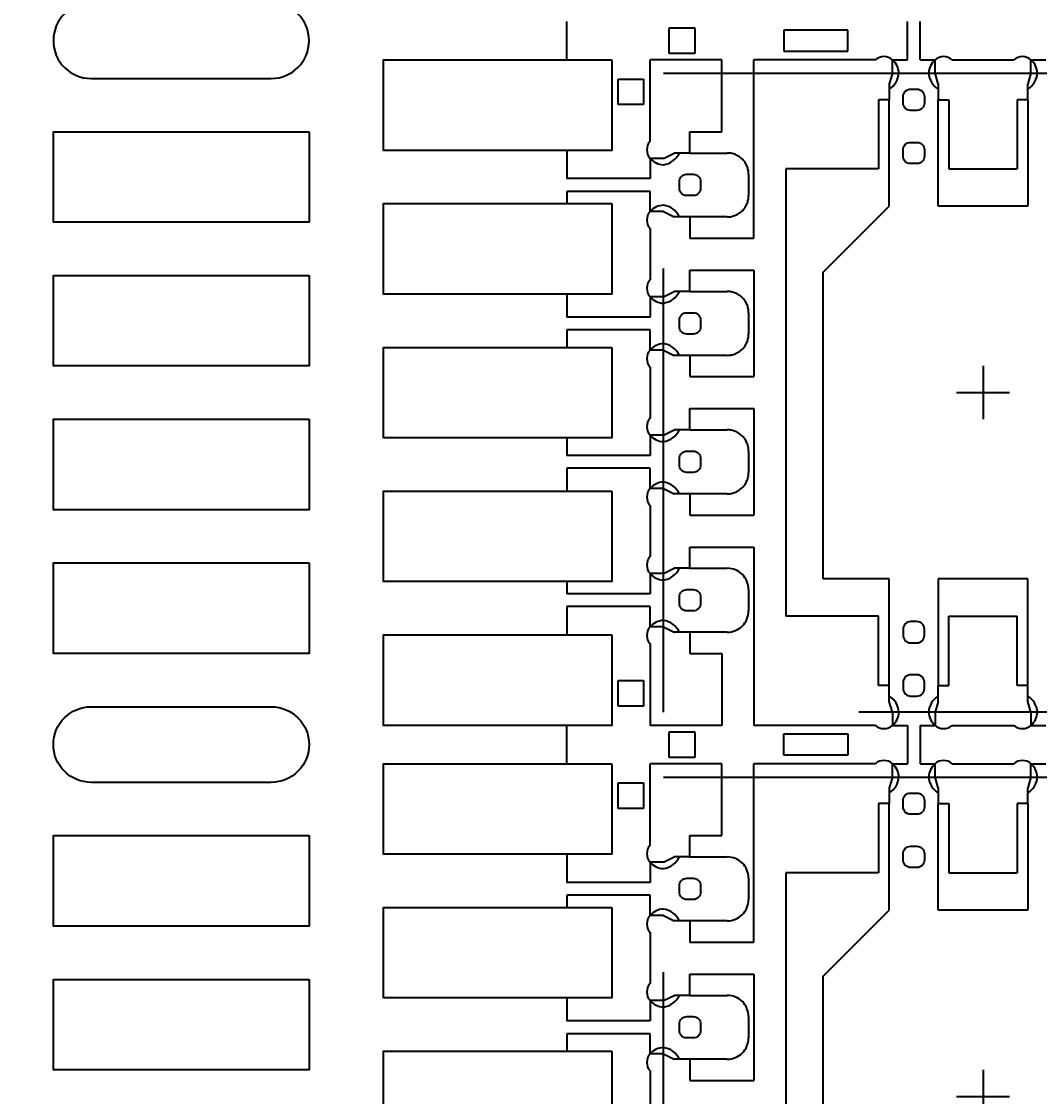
# Model space of a CAD drawing. Header units: millimetres. Extents: x 403.41 to 412.09, y 87.14 to 92.98.
# Drawn here: x 404.9624 to 405.249, y 88.562 to 88.8648 of the extents above; entities that cross this region are included whole.
import ezdxf

# ---------------------------------------------------------------- set-up
doc = ezdxf.new("R2010")
doc.units = ezdxf.units.MM
doc.header["$LTSCALE"] = 0.5
doc.header["$PDMODE"] = 98
for name, pattern in [('CENTER', [50.800000000000004, 31.75, -6.35, 6.35, -6.35]), ('HIDDEN', [0.375, 0.25, -0.125]), ('PHANTOM', [2.5, 1.25, -0.25, 0.25, -0.25, 0.25, -0.25])]:
    doc.linetypes.add(name, pattern=pattern)
for name, color, linetype in [('BTM', 7, 'HIDDEN'), ('CEN', 2, 'CENTER'), ('DIM', 3, 'Continuous'), ('PKG', 1, 'PHANTOM')]:
    doc.layers.add(name, color=color, linetype=linetype)
doc.styles.add('SIMPLEX', font='simplex.shx', dxfattribs={"bigfont": 'AllInOneBig.shx'})
doc.dimstyles.new('Standard2', dxfattribs={"dimtxt": 0.07, "dimasz": 0.08, "dimexe": 0.01, "dimexo": 0.01, "dimgap": 0.015, "dimtad": 1, "dimdec": 3, "dimlfac": 16.66666666666667, "dimrnd": 0.0001, "dimzin": 1, "dimtxsty": 'SIMPLEX', "dimcen": 0.01, "dimclrd": 256, "dimclre": 256, "dimclrt": 256, "dimazin": 3, "dimtp": 0.03, "dimtm": 0.05, "dimtfac": 0.8, "dimtdec": 3, "dimtmove": 0, "dimatfit": 3, "dimfxl": 0.05, "dimtzin": 4, "dimlwd": -1, "dimlwe": -1})

# ---------------------------------------------------------------- blocks, each defined once
blk = doc.blocks.new('*D50')
at = {"layer": 'Defpoints', "color": 0, "ltscale": 0.1, "transparency": 16777216}
for p in [(406.720383455647, 90.14836682802749), (404.2940620605244, 88.63916201470462), (404.8033834556431, 88.57937964176355)]:
    blk.add_point(p, dxfattribs=at)
at = {"layer": 'DIM', "ltscale": 0.1, "transparency": 16777216}
for p, q in [((404.4540620895718, 88.63916188216338), (404.2940620895718, 88.6391618822158)), ((404.6140620895522, 88.57937950916987), (404.4540620895718, 88.63916188216338)), ((404.793383484671, 88.5793795091111), (404.6140620895522, 88.57937950916987))]:
    blk.add_line(p, q, dxfattribs=at)
at = {"layer": 'DIM', "ltscale": 0.1, "transparency": 16777216, "insert": (404.1123954229051, 88.63916188227535), "char_height": 0.07, "attachment_point": 5, "rotation": 359.99999998122394, "style": 'SIMPLEX'}
blk.add_mtext('\\A1;26.150', dxfattribs=at)
blk = doc.blocks.new('*D51')
at = {"layer": 'Defpoints', "color": 0, "ltscale": 0.1, "transparency": 16777216}
for p in [(406.720383455647, 90.14836682802749), (404.2940620604551, 88.55359173899265), (405.0643824633195, 88.46823026924369)]:
    blk.add_point(p, dxfattribs=at)
at = {"layer": 'DIM', "ltscale": 0.1, "transparency": 16777216}
for p, q in [((404.4540620894745, 88.5535916064514), (404.2940620894744, 88.55359160650383)), ((404.6140620894465, 88.46823013665), (404.4540620894745, 88.5535916064514)), ((405.0543824923109, 88.46823013650571), (404.6140620894465, 88.46823013665))]:
    blk.add_line(p, q, dxfattribs=at)
at = {"layer": 'DIM', "ltscale": 0.1, "transparency": 16777216, "insert": (404.1057287561411, 88.55359160656555), "char_height": 0.07, "attachment_point": 5, "rotation": 359.99999998122394, "style": 'SIMPLEX'}
blk.add_mtext('\\A1;28.002', dxfattribs=at)
blk = doc.blocks.new('*D9')
at = {"layer": 'Defpoints', "color": 0, "ltscale": 0.1, "transparency": 16777216}
for p in [(406.720383455647, 90.14836682802749), (405.1648824633196, 88.44483026924375), (404.294062060356, 88.32015606440703)]:
    blk.add_point(p, dxfattribs=at)
at = {"layer": 'DIM', "ltscale": 0.1, "transparency": 16777216}
for p, q in [((404.6140620893397, 88.44483013665007), (404.4540620892989, 88.32015593186578)), ((405.1548824923033, 88.44483013647285), (404.6140620893397, 88.44483013665007)), ((404.4540620892989, 88.32015593186578), (404.2940620892988, 88.32015593191821))]:
    blk.add_line(p, q, dxfattribs=at)
at = {"layer": 'DIM', "ltscale": 0.1, "transparency": 16777216, "insert": (404.1057287559655, 88.32015593197993), "char_height": 0.07, "attachment_point": 5, "rotation": 359.99999998122394, "style": 'SIMPLEX'}
blk.add_mtext('\\A1;28.392', dxfattribs=at)
blk = doc.blocks.new('*D10')
at = {"layer": 'Defpoints', "color": 0, "ltscale": 0.1, "transparency": 16777216}
for p in [(406.720383455647, 90.14836682802749), (404.2940620604177, 88.47026518488397), (405.0643824633195, 88.45743026924357)]:
    blk.add_point(p, dxfattribs=at)
at = {"layer": 'DIM', "ltscale": 0.1, "transparency": 16777216}
for p, q in [((404.4540620894098, 88.47026505234273), (404.2940620894097, 88.47026505239515)), ((404.6140620894055, 88.45743013664989), (404.4540620894098, 88.47026505234273)), ((405.0543824923074, 88.4574301365056), (404.6140620894055, 88.45743013664989))]:
    blk.add_line(p, q, dxfattribs=at)
at = {"layer": 'DIM', "ltscale": 0.1, "transparency": 16777216, "insert": (404.1123954227431, 88.47026505245469), "char_height": 0.07, "attachment_point": 5, "rotation": 359.99999998122394, "style": 'SIMPLEX'}
blk.add_mtext('\\A1;28.182', dxfattribs=at)
blk = doc.blocks.new('*D11')
at = {"layer": 'Defpoints', "color": 0, "ltscale": 0.1, "transparency": 16777216}
for p in [(406.720383455647, 90.14836682802749), (404.9713824633195, 88.43718026924358), (404.2940620603229, 88.2464577796629)]:
    blk.add_point(p, dxfattribs=at)
at = {"layer": 'DIM', "ltscale": 0.1, "transparency": 16777216}
for p, q in [((404.6140620893041, 88.4371801366499), (404.4540620892416, 88.24645764712166)), ((404.9613824923007, 88.43718013653609), (404.6140620893041, 88.4371801366499)), ((404.4540620892416, 88.24645764712166), (404.2940620892416, 88.24645764717408))]:
    blk.add_line(p, q, dxfattribs=at)
at = {"layer": 'DIM', "ltscale": 0.1, "transparency": 16777216, "insert": (404.1057287559083, 88.2464576472358), "char_height": 0.07, "attachment_point": 5, "rotation": 359.99999998122394, "style": 'SIMPLEX'}
blk.add_mtext('\\A1;28.520', dxfattribs=at)
blk = doc.blocks.new('*D12')
at = {"layer": 'Defpoints', "color": 0, "ltscale": 0.1, "transparency": 16777216}
for p in [(406.720383455647, 90.14836682802749), (404.9713824633197, 88.39038026924356), (404.294062060291, 88.0932678838786)]:
    blk.add_point(p, dxfattribs=at)
at = {"layer": 'DIM', "ltscale": 0.1, "transparency": 16777216}
for p, q in [((404.6140620892569, 88.39038013664988), (404.4540620891595, 88.09326775133735)), ((404.9613824922856, 88.39038013653607), (404.6140620892569, 88.39038013664988)), ((404.4540620891595, 88.09326775133735), (404.2940620891595, 88.09326775138977))]:
    blk.add_line(p, q, dxfattribs=at)
at = {"layer": 'DIM', "ltscale": 0.1, "transparency": 16777216, "insert": (404.1057287558262, 88.09326775145149), "char_height": 0.07, "attachment_point": 5, "rotation": 359.99999998122394, "style": 'SIMPLEX'}
blk.add_mtext('\\A1;29.300', dxfattribs=at)
blk = doc.blocks.new('*D13')
at = {"layer": 'Defpoints', "color": 0, "ltscale": 0.1, "transparency": 16777216}
for p in [(406.720383455647, 90.14836682802749), (405.0433824633196, 88.33638026924369), (404.2940620602612, 88.00259312297635)]:
    blk.add_point(p, dxfattribs=at)
at = {"layer": 'DIM', "ltscale": 0.1, "transparency": 16777216}
for p, q in [((404.6140620892094, 88.33638013665), (404.4540620891001, 88.0025929904351)), ((405.0333824922678, 88.3363801365126), (404.6140620892094, 88.33638013665)), ((404.4540620891001, 88.0025929904351), (404.2940620891001, 88.00259299048753))]:
    blk.add_line(p, q, dxfattribs=at)
at = {"layer": 'DIM', "ltscale": 0.1, "transparency": 16777216, "insert": (404.1057287557667, 88.00259299054925), "char_height": 0.07, "attachment_point": 5, "rotation": 359.99999998122394, "style": 'SIMPLEX'}
blk.add_mtext('\\A1;30.200', dxfattribs=at)
blk = doc.blocks.new('*D5')
at = {"layer": 'Defpoints', "color": 0, "ltscale": 0.1, "transparency": 16777216}
for p in [(406.720383455647, 90.14836682802749), (404.9820324633195, 88.45218026924384), (404.2940620603845, 88.3967390835522)]:
    blk.add_point(p, dxfattribs=at)
at = {"layer": 'DIM', "ltscale": 0.1, "transparency": 16777216}
for p, q in [((404.6140620893706, 88.45218013665016), (404.4540620893525, 88.39673895101096)), ((404.9720324923057, 88.45218013653285), (404.6140620893706, 88.45218013665016)), ((404.4540620893525, 88.39673895101096), (404.2940620893525, 88.39673895106338))]:
    blk.add_line(p, q, dxfattribs=at)
at = {"layer": 'DIM', "ltscale": 0.1, "transparency": 16777216, "insert": (404.1057287560191, 88.3967389511251), "char_height": 0.07, "attachment_point": 5, "rotation": 359.99999998122394, "style": 'SIMPLEX'}
blk.add_mtext('\\A1;28.270', dxfattribs=at)
blk = doc.blocks.new('*D16')
at = {"layer": 'Defpoints', "color": 0, "ltscale": 0.1, "transparency": 16777216}
for p in [(406.720383455647, 90.14836682802749), (405.6344223717923, 88.16236682802041), (404.2940620919121, 87.80296997668879)]:
    blk.add_point(p, dxfattribs=at)
at = {"layer": 'DIM', "ltscale": 0.1, "transparency": 16777216}
for p, q in [((404.6140621208032, 88.16236669542673), (404.4540621206855, 87.80296984414754)), ((405.6244224006834, 88.16236669509563), (404.6140621208032, 88.16236669542673)), ((404.4540621206855, 87.80296984414754), (404.2940621206855, 87.80296984419996))]:
    blk.add_line(p, q, dxfattribs=at)
at = {"layer": 'DIM', "ltscale": 0.1, "transparency": 16777216, "insert": (404.1123954540188, 87.80296984425951), "char_height": 0.07, "attachment_point": 5, "rotation": 359.99999998122394, "style": 'SIMPLEX'}
blk.add_mtext('\\A1;33.100', dxfattribs=at)
blk = doc.blocks.new('*D79')
at = {"layer": 'Defpoints', "color": 0, "ltscale": 0.05, "transparency": 16777216}
for p in [(406.720383455647, 90.14836682802749), (404.9713824633197, 88.39038026924356), (404.7207606432453, 87.5117228674856)]:
    blk.add_point(p, dxfattribs=at)
at = {"layer": 'DIM', "ltscale": 0.05, "transparency": 16777216}
for p, q in [((404.9713824632869, 88.38038026939326), (404.9713824632871, 87.83172286763529)), ((404.9713824632871, 87.83172286763529), (404.7207606432128, 87.67172286763521)), ((404.7207606432128, 87.67172286763521), (404.7207606432129, 87.51172286763521))]:
    blk.add_line(p, q, dxfattribs=at)
at = {"layer": 'DIM', "ltscale": 0.05, "transparency": 16777216, "insert": (404.7207606432131, 87.33005620096863), "char_height": 0.07, "attachment_point": 5, "rotation": 90.00000000002119, "style": 'SIMPLEX'}
blk.add_mtext('\\A1;29.150', dxfattribs=at)
blk = doc.blocks.new('*D80')
at = {"layer": 'Defpoints', "color": 0, "ltscale": 0.05, "transparency": 16777216}
for p in [(406.720383455647, 90.14836682802749), (405.0643824633196, 88.41138026924358), (404.8800521132447, 87.51172286748563)]:
    blk.add_point(p, dxfattribs=at)
at = {"layer": 'DIM', "ltscale": 0.05, "transparency": 16777216}
for p, q in [((405.0643824632868, 88.40138026939331), (405.064382463287, 87.83172286763536)), ((405.064382463287, 87.83172286763536), (404.8800521132122, 87.6717228676353)), ((404.8800521132122, 87.6717228676353), (404.8800521132122, 87.5117228676353))]:
    blk.add_line(p, q, dxfattribs=at)
at = {"layer": 'DIM', "ltscale": 0.05, "transparency": 16777216, "insert": (404.8800521132124, 87.32338953430205), "char_height": 0.07, "attachment_point": 5, "rotation": 90.00000000002119, "style": 'SIMPLEX'}
blk.add_mtext('\\A1;27.600', dxfattribs=at)
blk = doc.blocks.new('*D81')
at = {"layer": 'Defpoints', "color": 0, "ltscale": 0.05, "transparency": 16777216}
for p in [(406.720383455647, 90.14836682802749), (405.0433824633196, 88.33638026924369), (404.8016705550287, 87.51172286748562)]:
    blk.add_point(p, dxfattribs=at)
at = {"layer": 'DIM', "ltscale": 0.05, "transparency": 16777216}
for p, q in [((405.0433824632868, 88.32638026939341), (405.043382463287, 87.83172286763534)), ((405.043382463287, 87.83172286763534), (404.8016705549962, 87.67172286763525)), ((404.8016705549962, 87.67172286763525), (404.8016705549963, 87.51172286763526))]:
    blk.add_line(p, q, dxfattribs=at)
at = {"layer": 'DIM', "ltscale": 0.05, "transparency": 16777216, "insert": (404.8016705549965, 87.32338953430201), "char_height": 0.07, "attachment_point": 5, "rotation": 90.00000000002119, "style": 'SIMPLEX'}
blk.add_mtext('\\A1;27.950', dxfattribs=at)
blk = doc.blocks.new('*D82')
at = {"layer": 'Defpoints', "color": 0, "ltscale": 0.05, "transparency": 16777216}
for p in [(406.720383455647, 90.14836682802749), (405.1083324633198, 88.33638026924376), (404.963482585725, 87.51172286748567)]:
    blk.add_point(p, dxfattribs=at)
at = {"layer": 'DIM', "ltscale": 0.05, "transparency": 16777216}
for p, q in [((405.108332463287, 88.32638026939351), (405.1083324632872, 87.83172286763542)), ((405.1083324632872, 87.83172286763542), (404.9634825856925, 87.67172286763537)), ((404.9634825856925, 87.67172286763537), (404.9634825856925, 87.51172286763537))]:
    blk.add_line(p, q, dxfattribs=at)
at = {"layer": 'DIM', "ltscale": 0.05, "transparency": 16777216, "insert": (404.9634825856927, 87.32338953430212), "char_height": 0.07, "attachment_point": 5, "rotation": 90.00000000002119, "style": 'SIMPLEX'}
blk.add_mtext('\\A1;26.868', dxfattribs=at)
blk = doc.blocks.new('*D83')
at = {"layer": 'Defpoints', "color": 0, "ltscale": 0.05, "transparency": 16777216}
for p in [(406.720383455647, 90.14836682802749), (405.1159824633195, 88.4937302692438), (405.0457824633201, 87.5117228674857)]:
    blk.add_point(p, dxfattribs=at)
at = {"layer": 'DIM', "ltscale": 0.05, "transparency": 16777216}
for p, q in [((405.1159824632867, 88.48373026939355), (405.115982463287, 87.83172286763545)), ((405.115982463287, 87.83172286763545), (405.0457824632875, 87.67172286763542)), ((405.0457824632875, 87.67172286763542), (405.0457824632876, 87.51172286763543))]:
    blk.add_line(p, q, dxfattribs=at)
at = {"layer": 'DIM', "ltscale": 0.05, "transparency": 16777216, "insert": (405.0457824632878, 87.32338953430218), "char_height": 0.07, "attachment_point": 5, "rotation": 90.00000000002119, "style": 'SIMPLEX'}
blk.add_mtext('\\A1;26.740', dxfattribs=at)
blk = doc.blocks.new('*D84')
at = {"layer": 'Defpoints', "color": 0, "ltscale": 0.05, "transparency": 16777216}
for p in [(406.720383455647, 90.14836682802749), (405.1233324633197, 88.34703026924369), (405.135506307448, 87.51172286748576)]:
    blk.add_point(p, dxfattribs=at)
at = {"layer": 'DIM', "ltscale": 0.05, "transparency": 16777216}
for p, q in [((405.123332463287, 88.33703026939344), (405.1233324632872, 87.8317228676355)), ((405.1233324632872, 87.8317228676355), (405.1355063074155, 87.67172286763552)), ((405.1355063074155, 87.67172286763552), (405.1355063074155, 87.51172286763553))]:
    blk.add_line(p, q, dxfattribs=at)
at = {"layer": 'DIM', "ltscale": 0.05, "transparency": 16777216, "insert": (405.1355063074157, 87.33005620096894), "char_height": 0.07, "attachment_point": 5, "rotation": 90.00000000002119, "style": 'SIMPLEX'}
blk.add_mtext('\\A1;26.618', dxfattribs=at)
blk = doc.blocks.new('*D85')
at = {"layer": 'Defpoints', "color": 0, "ltscale": 0.05, "transparency": 16777216}
for p in [(406.720383455647, 90.14836682802749), (405.1285824633196, 88.41138026924361), (405.2315053813699, 87.51172286748579)]:
    blk.add_point(p, dxfattribs=at)
at = {"layer": 'DIM', "ltscale": 0.05, "transparency": 16777216}
for p, q in [((405.1285824632868, 88.40138026939336), (405.128582463287, 87.83172286763553)), ((405.128582463287, 87.83172286763553), (405.2315053813373, 87.67172286763558)), ((405.2315053813373, 87.67172286763558), (405.2315053813374, 87.51172286763558))]:
    blk.add_line(p, q, dxfattribs=at)
at = {"layer": 'DIM', "ltscale": 0.05, "transparency": 16777216, "insert": (405.2315053813376, 87.32338953430234), "char_height": 0.07, "attachment_point": 5, "rotation": 90.00000000002119, "style": 'SIMPLEX'}
blk.add_mtext('\\A1;26.530', dxfattribs=at)
blk = doc.blocks.new('*D86')
at = {"layer": 'Defpoints', "color": 0, "ltscale": 0.05, "transparency": 16777216}
for p in [(406.720383455647, 90.14836682802749), (405.1393824633196, 88.41138026924361), (405.3212645306395, 87.51172286748582)]:
    blk.add_point(p, dxfattribs=at)
at = {"layer": 'DIM', "ltscale": 0.05, "transparency": 16777216}
for p, q in [((405.1393824632868, 88.40138026939337), (405.1393824632871, 87.83172286763558)), ((405.1393824632871, 87.83172286763558), (405.321264530607, 87.67172286763564)), ((405.321264530607, 87.67172286763564), (405.321264530607, 87.51172286763564))]:
    blk.add_line(p, q, dxfattribs=at)
at = {"layer": 'DIM', "ltscale": 0.05, "transparency": 16777216, "insert": (405.3212645306072, 87.3233895343024), "char_height": 0.07, "attachment_point": 5, "rotation": 90.00000000002119, "style": 'SIMPLEX'}
blk.add_mtext('\\A1;26.350', dxfattribs=at)
blk = doc.blocks.new('*D87')
at = {"layer": 'Defpoints', "color": 0, "ltscale": 0.05, "transparency": 16777216}
for p in [(406.720383455647, 90.14836682802749), (405.0643824633196, 88.41138026924358), (404.2940620603229, 88.16881554871287)]:
    blk.add_point(p, dxfattribs=at)
at = {"layer": 'DIM', "ltscale": 0.05, "transparency": 16777216}
for p, q in [((404.6140620602902, 88.41138026939318), (404.4540620602904, 88.16881554886241)), ((405.0543824632869, 88.41138026939333), (404.6140620602902, 88.41138026939318)), ((404.4540620602904, 88.16881554886241), (404.2940620602903, 88.16881554886236))]:
    blk.add_line(p, q, dxfattribs=at)
at = {"layer": 'DIM', "ltscale": 0.05, "transparency": 16777216, "insert": (404.105728726957, 88.16881554886228), "char_height": 0.07, "attachment_point": 5, "style": 'SIMPLEX'}
blk.add_mtext('\\A1;28.950', dxfattribs=at)
blk = doc.blocks.new('*D216')
at = {"layer": 'Defpoints', "color": 0, "ltscale": 0.05, "transparency": 16777216}
for p in [(406.720383455647, 90.14836682802749), (404.8676840868438, 88.24636682802021), (404.2940620601923, 87.90296997668878)]:
    blk.add_point(p, dxfattribs=at)
at = {"layer": 'DIM', "ltscale": 0.05, "transparency": 16777216}
for p, q in [((404.6140620601597, 88.24636682816981), (404.4540620601598, 87.90296997683832)), ((404.8576840868112, 88.2463668281699), (404.6140620601597, 88.24636682816981)), ((404.4540620601598, 87.90296997683832), (404.2940620601598, 87.90296997683826))]:
    blk.add_line(p, q, dxfattribs=at)
at = {"layer": 'DIM', "ltscale": 0.05, "transparency": 16777216, "insert": (403.9190620601598, 87.90296997683812), "char_height": 0.07, "attachment_point": 5, "style": 'SIMPLEX'}
blk.add_mtext('\\A1;31.700%%P0.030', dxfattribs=at)
blk = doc.blocks.new('*U218')
at = {"layer": 'CEN', "ltscale": 0.2}
for p, q in [((-3.4e-15, 0.0074999999999966), (1.02e-14, -0.0075000000000034)), ((-0.0075000000000034, -1.7e-15), (0.0074999999999966, 5.1e-15))]:
    blk.add_line(p, q, dxfattribs=at)
at = {"layer": 'PKG', "color": 1, "ltscale": 0.2}
blk.add_lwpolyline([(-0.0899999999999625, -0.0900000000000324), (-0.0900000000000375, 0.0899999999999676), (0.0899999999999625, 0.0900000000000307), (0.0900000000000375, -0.0899999999999676)], close=True, dxfattribs=at)
blk = doc.blocks.new('*U219')
at = {"color": 0, "linetype": 'ByBlock', "lineweight": -2, "transparency": 16777216}
for p in [(0, 0.1983), (0, 0)]:
    blk.add_blockref('*U218', p, dxfattribs=at)

msp = doc.modelspace()

# ---------------------------------------------------------------- linework, layer by layer
at = {"ltscale": 0.02}
for p, q in [((405.1596334556471, 88.85401682802738), (405.1393834557758, 88.85401682802737)), ((405.1393834557757, 88.83106613346331), (405.1393834557758, 88.85401682802737)), ((405.159633455647, 88.83376682802746), (405.1596334556471, 88.85401682802738)), ((405.168633455647, 88.80376682802746), (405.1686334556471, 88.85401682802738)), ((405.2028341525127, 88.85401682742288), (405.1686334556471, 88.85401682802738)), ((405.2244327588381, 88.85401682742288), (405.2418341525125, 88.8540168274229)), ((405.2067334556471, 88.84726682802749), (405.206733455647, 88.84276682802748)), ((405.2205334556471, 88.84726682802747), (405.220533455647, 88.84276682802748)), ((405.2457334556594, 88.8427668280275), (405.2457334556595, 88.84726682803216)), ((405.206733455647, 88.84276682802748), (405.203733455647, 88.84276682802748)), ((405.203733455647, 88.84276682802748), (405.203733455647, 88.82326682802749)), ((405.220533455647, 88.84276682802748), (405.223533455647, 88.8427668280275)), ((405.223533455647, 88.8427668280275), (405.223533455647, 88.82326682802749)), ((405.245733455647, 88.8427668280275), (405.242733455647, 88.8427668280275)), ((405.242733455647, 88.8427668280275), (405.242733455647, 88.8232668280275)), ((405.150633455647, 88.82776682802746), (405.150633455647, 88.83376682802746)), ((405.150633455647, 88.83376682802746), (405.159633455647, 88.83376682802746)), ((405.143133455647, 88.82626682802744), (405.146133455647, 88.82776682802746)), ((405.150633455647, 88.82776682802746), (405.146133455647, 88.82776682802746)), ((405.203733455647, 88.82326682802749), (405.177633455647, 88.82326682802746)), ((405.177633455647, 88.82326682802746), (405.1776334556471, 88.69726682802747)), ((405.223533455647, 88.82326682802749), (405.242733455647, 88.8232668280275)), ((405.143133455647, 88.81126682802744), (405.146133455647, 88.80976682802746)), ((405.1506334556423, 88.80976682803244), (405.1461334556423, 88.80976682803244)), ((405.150633455647, 88.80976682802746), (405.150633455647, 88.80376682802746)), ((405.1393834557769, 88.80646752259038), (405.1393834557499, 88.79206613343368)), ((405.150633455647, 88.80376682802746), (405.168633455647, 88.80376682802746)), ((405.150633455647, 88.78876682802746), (405.150633455647, 88.79476682802746)), ((405.150633455647, 88.79476682802746), (405.168633455647, 88.79476682802746)), ((405.168633455647, 88.79476682802746), (405.168633455647, 88.76476682802746)), ((405.143133455647, 88.78726682802744), (405.146133455647, 88.78876682802745)), ((405.150633455647, 88.78876682802746), (405.146133455647, 88.78876682802746)), ((405.143133455647, 88.77226682802744), (405.146133455647, 88.77076682802746)), ((405.1506334556423, 88.77076682803244), (405.1461334556424, 88.77076682803244)), ((405.150633455647, 88.77076682802746), (405.150633455647, 88.76476682802746)), ((405.1393834557509, 88.76746752262), (405.1393834557509, 88.75306613343491)), ((405.150633455647, 88.76476682802746), (405.168633455647, 88.76476682802746)), ((405.150633455647, 88.74976682802746), (405.150633455647, 88.75576682802746)), ((405.150633455647, 88.75576682802746), (405.168633455647, 88.75576682802746)), ((405.168633455647, 88.75576682802746), (405.168633455647, 88.72576682802746)), ((405.143133455647, 88.74826682802744), (405.146133455647, 88.74976682802746)), ((405.150633455647, 88.74976682802746), (405.146133455647, 88.74976682802746)), ((405.143133455647, 88.73326682802744), (405.146133455647, 88.73176682802746)), ((405.1506334556424, 88.73176682803243), (405.1461334556424, 88.73176682803243)), ((405.150633455647, 88.73176682802746), (405.150633455647, 88.72576682802746)), ((405.1393834557509, 88.72846752261998), (405.139383455751, 88.71406613343493)), ((405.150633455647, 88.72576682802746), (405.168633455647, 88.72576682802746)), ((405.1506334556471, 88.71076682802746), (405.1506334556471, 88.71676682802746)), ((405.1506334556471, 88.71676682802746), (405.1686334556471, 88.71676682802747)), ((405.1686334556471, 88.71676682802747), (405.1686334556471, 88.66651682802755)), ((405.1431334556471, 88.70926682802744), (405.1461334556471, 88.71076682802746)), ((405.1506334556471, 88.71076682802746), (405.1461334556471, 88.71076682802746)), ((405.2037334556471, 88.69726682802748), (405.1776334556471, 88.69726682802745)), ((405.2037334556471, 88.67776682802749), (405.2037334556471, 88.69726682802748)), ((405.2235334556471, 88.69726682802748), (405.2427334556471, 88.6972668280275)), ((405.223533455647, 88.67776682802749), (405.2235334556471, 88.69726682802748)), ((405.2427334556471, 88.67776682802749), (405.2427334556471, 88.6972668280275)), ((405.1431334556471, 88.69426682802745), (405.1461334556471, 88.69276682802746)), ((405.1506334556424, 88.69276682803243), (405.1461334556424, 88.69276682803243)), ((405.1506334556471, 88.69276682802746), (405.150633455647, 88.68676682802746)), ((405.1393834557509, 88.68946752261996), (405.1393834557509, 88.66651682802753)), ((405.150633455647, 88.68676682802746), (405.1596334556471, 88.68676682802747)), ((405.1596334556471, 88.68676682802747), (405.1596334556471, 88.66651682802754)), ((405.2067334556471, 88.67776682802749), (405.2037334556471, 88.67776682802749)), ((405.2067334556471, 88.67326682802748), (405.2067334556471, 88.67776682802749)), ((405.2205334556471, 88.67326682802748), (405.2205334556471, 88.67776682802747)), ((405.2205334556471, 88.67776682802747), (405.223533455647, 88.67776682802749)), ((405.245733455647, 88.6777668280275), (405.2427334556471, 88.67776682802749)), ((405.245733455647, 88.6732668280275), (405.245733455647, 88.6777668280275)), ((405.1596334556471, 88.66651682802754), (405.1393834557509, 88.66651682802753)), ((405.2028341518459, 88.66651682802755), (405.1686334556471, 88.66651682802755)), ((405.2244327588381, 88.6665168286321), (405.2418341525126, 88.6665168286321)), ((405.1596334556471, 88.65571682802738), (405.1393834557758, 88.65571682802737)), ((405.1393834557758, 88.63276613346332), (405.1393834557758, 88.65571682802737)), ((405.1596334556471, 88.63546682802746), (405.1596334556471, 88.65571682802738)), ((405.1686334556471, 88.60546682802747), (405.1686334556471, 88.6557168280274)), ((405.2028341525127, 88.65571682742288), (405.1686334556471, 88.6557168280274)), ((405.2244327588381, 88.65571682742289), (405.2418341525126, 88.65571682742289)), ((405.2067334556471, 88.64896682802748), (405.2067334556471, 88.64446682802749)), ((405.2205334556471, 88.64896682802748), (405.2205334556471, 88.64446682802748)), ((405.2457334556595, 88.64446682802749), (405.2457334556595, 88.64896682803217)), ((405.2067334556471, 88.64446682802749), (405.2037334556471, 88.64446682802748)), ((405.2037334556471, 88.64446682802748), (405.2037334556471, 88.62496682802748)), ((405.2205334556471, 88.64446682802748), (405.223533455647, 88.64446682802749)), ((405.223533455647, 88.64446682802749), (405.2235334556471, 88.6249668280275)), ((405.2457334556471, 88.6444668280275), (405.2427334556471, 88.64446682802749)), ((405.2427334556471, 88.64446682802749), (405.2427334556471, 88.6249668280275)), ((405.1506334556471, 88.62946682802746), (405.1506334556471, 88.63546682802746)), ((405.1506334556471, 88.63546682802746), (405.1596334556471, 88.63546682802746)), ((405.143133455647, 88.62796682802744), (405.1461334556471, 88.62946682802746)), ((405.1506334556471, 88.62946682802746), (405.1461334556471, 88.62946682802746)), ((405.2037334556471, 88.62496682802748), (405.1776334556471, 88.62496682802745)), ((405.1776334556471, 88.62496682802745), (405.1776334556471, 88.49896682802746)), ((405.2235334556471, 88.6249668280275), (405.2427334556471, 88.6249668280275)), ((405.143133455647, 88.61296682802745), (405.1461334556471, 88.61146682802746)), ((405.1506334556424, 88.61146682803243), (405.1461334556424, 88.61146682803243)), ((405.1506334556471, 88.61146682802746), (405.1506334556471, 88.60546682802746)), ((405.139383455777, 88.60816752259039), (405.1393834557499, 88.59376613343368)), ((405.1506334556471, 88.60546682802746), (405.1686334556471, 88.60546682802747)), ((405.1506334556471, 88.59046682802746), (405.1506334556471, 88.59646682802746)), ((405.1506334556471, 88.59646682802746), (405.1686334556471, 88.59646682802746)), ((405.1686334556471, 88.59646682802746), (405.1686334556471, 88.56646682802747)), ((405.1431334556471, 88.58896682802744), (405.1461334556471, 88.59046682802746)), ((405.1506334556471, 88.59046682802746), (405.1461334556471, 88.59046682802746)), ((405.1431334556471, 88.57396682802745), (405.1461334556471, 88.57246682802746)), ((405.1506334556424, 88.57246682803243), (405.1461334556424, 88.57246682803243)), ((405.1506334556471, 88.57246682802746), (405.1506334556472, 88.56646682802746)), ((405.139383455751, 88.56916752261999), (405.139383455751, 88.55476613343491)), ((405.1506334556472, 88.56646682802746), (405.1686334556471, 88.56646682802747))]:
    msp.add_line(p, q, dxfattribs=at)
at = {"color": 0, "ltscale": 0.02}
for p, q in [((405.2076334556619, 88.85026682802749), (405.2076334556619, 88.85401682802735)), ((405.2196334556471, 88.85026682802747), (405.2196334556471, 88.85401682802735)), ((405.2466334556619, 88.8502668280275), (405.2466334556619, 88.85401682802737)), ((405.143133455647, 88.82626682802744), (405.1393834556471, 88.82626682802744)), ((405.143133455647, 88.81126682802744), (405.1393834556471, 88.81126682802744)), ((405.143133455647, 88.78726682802744), (405.1393834556471, 88.78726682802744)), ((405.143133455647, 88.77226682802744), (405.1393834556471, 88.77226682802744)), ((405.143133455647, 88.74826682802744), (405.1393834556471, 88.74826682802744)), ((405.143133455647, 88.73326682802744), (405.1393834556471, 88.73326682802744)), ((405.1431334556471, 88.70926682802744), (405.1393834556472, 88.70926682802744)), ((405.1431334556471, 88.69426682802745), (405.1393834556472, 88.69426682802745)), ((405.2076334556619, 88.67026682802748), (405.2076334556619, 88.66651682802761)), ((405.2196334556471, 88.67026682802748), (405.2196334556471, 88.6665168280276)), ((405.2466334556619, 88.6702668280275), (405.2466334556619, 88.66651682802762)), ((405.2076334556619, 88.65196682802748), (405.2076334556619, 88.65571682802737)), ((405.2196334556471, 88.65196682802747), (405.2196334556471, 88.65571682802735)), ((405.2466334556619, 88.6519668280275), (405.2466334556619, 88.65571682802738)), ((405.143133455647, 88.62796682802744), (405.1393834556472, 88.62796682802744)), ((405.143133455647, 88.61296682802745), (405.1393834556472, 88.61296682802744)), ((405.1431334556471, 88.58896682802744), (405.1393834556472, 88.58896682802744)), ((405.1431334556471, 88.57396682802745), (405.1393834556472, 88.57396682802745))]:
    msp.add_line(p, q, dxfattribs=at)
at = {"ltscale": 0.02}
for points in [[(404.9820334556469, 88.84876682802751), (405.0327334556469, 88.84876682802754, 0.4142135623731121), (405.0433834556469, 88.85941682802753), (405.0433834556469, 88.85941682802753, 0.4142135623731718), (405.0327334556469, 88.87006682802753), (404.9820334556469, 88.87006682802752, 0.4142135623731152), (404.9713834556469, 88.85941682802752), (404.9713834556469, 88.85941682802752, 0.414213562372981)], [(405.212733455647, 88.84576682802746), (405.214533455647, 88.84576682802748, -0.414213562373095), (405.216633455647, 88.84366682802747), (405.216633455647, 88.84186682802748, -0.414213562373095), (405.214533455647, 88.83976682802748), (405.212733455647, 88.83976682802748, -0.414213562373095), (405.210633455647, 88.84186682802748), (405.210633455647, 88.84366682802748, -0.414213562373095)], [(405.212733455647, 88.83076682802746), (405.214533455647, 88.83076682802748, -0.414213562373095), (405.216633455647, 88.82866682802747), (405.216633455647, 88.82686682802748, -0.414213562373095), (405.214533455647, 88.82476682802748), (405.212733455647, 88.82476682802748, -0.414213562373095), (405.210633455647, 88.82686682802748), (405.210633455647, 88.82866682802748, -0.414213562373095)], [(405.149733455647, 88.82176682802746), (405.151533455647, 88.82176682802746, -0.414213562373095), (405.153633455647, 88.81966682802747), (405.153633455647, 88.81786682802746, -0.414213562373095), (405.151533455647, 88.81576682802746), (405.149733455647, 88.81576682802746, -0.414213562373095), (405.147633455647, 88.81786682802746), (405.147633455647, 88.81966682802747, -0.414213562373095)], [(405.149733455647, 88.78276682802746), (405.151533455647, 88.78276682802746, -0.414213562373095), (405.153633455647, 88.78066682802746), (405.153633455647, 88.77886682802746, -0.414213562373095), (405.151533455647, 88.77676682802746), (405.149733455647, 88.77676682802746, -0.414213562373095), (405.147633455647, 88.77886682802746), (405.147633455647, 88.78066682802746, -0.414213562373095)], [(405.149733455647, 88.74376682802746), (405.151533455647, 88.74376682802746, -0.414213562373095), (405.153633455647, 88.74166682802746), (405.153633455647, 88.73986682802746, -0.414213562373095), (405.151533455647, 88.73776682802746), (405.149733455647, 88.73776682802746, -0.414213562373095), (405.1476334556471, 88.73986682802746), (405.1476334556471, 88.74166682802746, -0.414213562373095)], [(405.1497334556471, 88.70476682802746), (405.1515334556471, 88.70476682802746, -0.414213562373095), (405.1536334556471, 88.70266682802746), (405.1536334556471, 88.70086682802747, -0.414213562373095), (405.1515334556471, 88.69876682802746), (405.1497334556471, 88.69876682802746, -0.414213562373095), (405.1476334556471, 88.70086682802746), (405.1476334556471, 88.70266682802746, -0.414213562373095)], [(405.2127334556469, 88.6897668280262), (405.2145334556469, 88.68976682802621, 0.414213562373095), (405.2166334556468, 88.69186682802622), (405.2166334556468, 88.69366682802622, 0.414213562373095), (405.2145334556468, 88.69576682802621), (405.2127334556468, 88.6957668280262, 0.414213562373095), (405.2106334556468, 88.69366682802617), (405.2106334556468, 88.69186682802616, 0.414213562373095)], [(405.2127334556471, 88.67476682802747), (405.214533455647, 88.67476682802747, 0.414213562373095), (405.2166334556471, 88.67686682802747), (405.2166334556471, 88.67866682802747, 0.414213562373095), (405.214533455647, 88.68076682802747), (405.2127334556471, 88.68076682802747, 0.414213562373095), (405.210633455647, 88.67866682802749), (405.210633455647, 88.67686682802749, 0.414213562373095)], [(404.9820334556469, 88.6717668280273), (405.0327334556469, 88.67176682802733, -0.4142135623731121), (405.0433834556469, 88.66111682802733), (405.0433834556469, 88.66111682802735, -0.4142135623731718), (405.0327334556469, 88.65046682802733), (404.9820334556469, 88.65046682802729, -0.4142135623731152), (404.9713834556469, 88.6611168280273), (404.9713834556469, 88.66111682802732, -0.414213562372981)], [(405.2127334556471, 88.64746682802748), (405.2145334556471, 88.64746682802748, -0.414213562373095), (405.2166334556471, 88.64536682802748), (405.2166334556471, 88.64356682802747, -0.414213562373095), (405.2145334556471, 88.64146682802748), (405.2127334556471, 88.64146682802748, -0.414213562373095), (405.210633455647, 88.64356682802749), (405.210633455647, 88.64536682802749, -0.414213562373095)], [(405.2127334556471, 88.63246682802748), (405.2145334556471, 88.63246682802748, -0.414213562373095), (405.2166334556471, 88.63036682802748), (405.2166334556471, 88.62856682802747, -0.414213562373095), (405.2145334556471, 88.62646682802747), (405.2127334556471, 88.62646682802747, -0.414213562373095), (405.210633455647, 88.62856682802749), (405.210633455647, 88.63036682802749, -0.414213562373095)], [(405.149733455647, 88.62346682802746), (405.1515334556471, 88.62346682802746, -0.414213562373095), (405.1536334556471, 88.62136682802746), (405.1536334556471, 88.61956682802746, -0.414213562373095), (405.1515334556471, 88.61746682802746), (405.1497334556471, 88.61746682802746, -0.414213562373095), (405.1476334556471, 88.61956682802746), (405.1476334556471, 88.62136682802746, -0.414213562373095)], [(405.1497334556471, 88.58446682802746), (405.1515334556471, 88.58446682802746, -0.414213562373095), (405.1536334556471, 88.58236682802746), (405.1536334556471, 88.58056682802747, -0.414213562373095), (405.1515334556471, 88.57846682802746), (405.1497334556471, 88.57846682802746, -0.414213562373095), (405.1476334556471, 88.58056682802746), (405.1476334556471, 88.58236682802746, -0.414213562373095)]]:
    msp.add_lwpolyline(points, format="xyb", close=True, dxfattribs=at)
for points in [[(405.1285834556469, 88.85401682802745), (405.1285834556468, 88.82851682802746), (405.0643834556468, 88.82851682802743), (405.0643834556469, 88.85401682802743)], [(405.0433834556468, 88.83376682802744), (405.0433834556468, 88.80826682802743), (404.9713834556469, 88.80826682802741), (404.9713834556469, 88.83376682802742)], [(405.1285834556468, 88.81351682802746), (405.1285834556468, 88.78801682802747), (405.0643834556468, 88.78801682802742), (405.0643834556468, 88.81351682802743)], [(405.0433834556468, 88.79326682802743), (405.0433834556468, 88.76776682802743), (404.971383455647, 88.76776682802742), (404.971383455647, 88.79326682802743)], [(405.1285834556468, 88.77301682802747), (405.1285834556468, 88.74751682802746), (405.0643834556469, 88.74751682802743), (405.0643834556468, 88.77301682802744)], [(405.0433834556468, 88.75276682802743), (405.0433834556468, 88.72726682802744), (404.971383455647, 88.72726682802741), (404.971383455647, 88.75276682802742)], [(405.1285834556468, 88.73251682802747), (405.1285834556469, 88.70701682802746), (405.0643834556469, 88.70701682802743), (405.0643834556469, 88.73251682802744)], [(405.0433834556469, 88.71226682802744), (405.0433834556468, 88.68676682802743), (404.971383455647, 88.68676682802743), (404.971383455647, 88.71226682802742)], [(405.1285834556468, 88.69201682802748), (405.1285834556469, 88.66651682802747), (405.0643834556469, 88.66651682802744), (405.0643834556469, 88.69201682802745)], [(405.1285834556469, 88.65571682802745), (405.1285834556469, 88.63021682802746), (405.0643834556469, 88.63021682802743), (405.0643834556469, 88.65571682802742)], [(405.0433834556469, 88.63546682802743), (405.0433834556469, 88.60996682802742), (404.971383455647, 88.60996682802741), (404.971383455647, 88.63546682802742)], [(405.1285834556469, 88.61521682802746), (405.1285834556469, 88.58971682802745), (405.0643834556469, 88.58971682802743), (405.0643834556469, 88.61521682802743)], [(405.0433834556469, 88.59496682802744), (405.0433834556469, 88.56946682802743), (404.971383455647, 88.56946682802742), (404.971383455647, 88.59496682802742)], [(405.1285834556469, 88.57471682802746), (405.128583455647, 88.54921682802745), (405.064383455647, 88.54921682802743), (405.0643834556469, 88.57471682802743)]]:
    msp.add_lwpolyline(points, close=True, dxfattribs=at)
at = {"color": 0, "linetype": 'HIDDEN', "ltscale": 0.5}
msp.add_circle((405.2599569678626, 88.59049456052338), 0.3999999999999773, dxfattribs=at)
at = {"ltscale": 0.02}
for centre, radius, start, end in [((405.2052338051057, 88.85126775622537), 0.0036490718021789, 48.88244458437659, 131.1175698499792), ((405.2220331061882, 88.85126775622538), 0.0036490718021789, 48.88243015009817, 131.1175554157002), ((405.2442338051057, 88.8512677562254), 0.0036490718021789, 48.88244458434141, 131.1175698499441), ((405.2038106124361, 88.85058053395095), 0.005631587447696, 301.2657846018166, 356.8067025143889), ((405.223456298858, 88.85058053395096), 0.005631587447696, 183.1932974856592, 238.7342153982177), ((405.2428106124361, 88.85058053395097), 0.005631587447696, 301.2657846018166, 356.8067025143816), ((405.1421325282105, 88.82866648112973), 0.0036490725634839, 138.8824459938383, 221.1175509353949), ((405.1423851505025, 88.83020542595492), 0.005787181245001, 277.429369617588, 335.0783057788871), ((405.1421325282105, 88.80886717492515), 0.0036490725634839, 138.8824490646057, 221.1175540061623), ((405.1423856349861, 88.80732889075936), 0.0057864634997089, 24.9177831470536, 82.57454145644532), ((405.1421325282105, 88.78966648112974), 0.0036490725634839, 138.8824459938383, 221.1175509353949), ((405.1423851505025, 88.79120542595491), 0.005787181245001, 277.429369617588, 335.0783057788871), ((405.1421325282105, 88.76986717492515), 0.0036490725634839, 138.8824490646057, 221.1175534138968), ((405.1423856349861, 88.76832889075936), 0.0057864634997089, 24.9177831470536, 82.57454145644532), ((405.1421325282105, 88.75066648112974), 0.0036490725634839, 138.8824465859267, 221.1175509353949), ((405.1423851505025, 88.75220542595491), 0.005787181245001, 277.429369617588, 335.0783057788871), ((405.1423856349861, 88.72932889075936), 0.0057864634997089, 24.9177831470536, 82.57454145644532), ((405.1421325282105, 88.73086717492515), 0.0036490725634839, 138.8824490646057, 221.1175540061623), ((405.1421325282105, 88.71166648112974), 0.0036490725634839, 138.8824459938383, 221.1175509353949), ((405.1423851505026, 88.71320542595492), 0.005787181245001, 277.429369617588, 335.0783057788871), ((405.1423856349861, 88.69032889075936), 0.0057864634997089, 24.9177831470536, 82.57454145644532), ((405.1421325282105, 88.69186717492516), 0.0036490725634839, 138.8824490646057, 221.1175540061623), ((405.2038106124361, 88.669953122104), 0.005631587447696, 3.193297485651755, 58.73421539821767), ((405.223456298858, 88.66995312210402), 0.005631587447696, 121.2657846018167, 176.8067025143816), ((405.2428106124361, 88.66995312210402), 0.005631587447696, 3.193297485659247, 58.73421539821767), ((405.2052338051057, 88.66926589982975), 0.0036490718021789, 228.8824301500981, 311.1175554156967), ((405.2220331061882, 88.66926589982975), 0.0036490718021789, 228.8824445843985, 311.1175698499791), ((405.2442338051058, 88.66926589982977), 0.0036490718021789, 228.8824301500594, 311.1175554156616), ((405.2052338051057, 88.65296775622538), 0.0036490718021789, 48.88244458437659, 131.1175698499792), ((405.2220331061882, 88.6529677562254), 0.0036490718021789, 48.88243015009817, 131.1175554157002), ((405.2442338051058, 88.6529677562254), 0.0036490718021789, 48.88244458434141, 131.1175698499441), ((405.2038106124361, 88.65228053395096), 0.005631587447696, 301.2657846018166, 356.8067025143889), ((405.223456298858, 88.65228053395096), 0.005631587447696, 183.1932974856592, 238.7342153982177), ((405.2428106124361, 88.65228053395097), 0.005631587447696, 301.2657846018166, 356.8067025143816), ((405.1421325282105, 88.63036648112974), 0.0036490725634839, 138.8824459938383, 221.1175509353949), ((405.1423851505025, 88.63190542595493), 0.005787181245001, 277.429369617588, 335.0783057788871), ((405.1423856349861, 88.60902889075936), 0.0057864634997089, 24.9177831470536, 82.57454145644532), ((405.1421325282105, 88.61056717492517), 0.0036490725634839, 138.8824490646057, 221.1175540061623), ((405.1421325282105, 88.59136648112974), 0.0036490725634839, 138.8824459938383, 221.1175509353949), ((405.1423851505025, 88.59290542595491), 0.005787181245001, 277.429369617588, 335.0783057788871), ((405.1423856349861, 88.57002889075936), 0.0057864634997089, 24.9177831470536, 82.57454145644532), ((405.1421325282105, 88.57156717492515), 0.0036490725634839, 138.8824490646057, 221.1175534138968)]:
    msp.add_arc(centre, radius, start, end, dxfattribs=at)
at = {"color": 0, "ltscale": 0.02}
for centre, radius, start, end in [((405.204323135329, 88.85012087547467), 0.0051124041214056, 1.635942982152118, 49.64603490838501), ((405.2229437759651, 88.85012087547467), 0.0051124041214056, 130.3539650916536, 178.364057017896), ((405.243323135329, 88.85012087547467), 0.0051124041214056, 1.635942982152118, 49.64603490840636), ((405.1432794069045, 88.82957714314693), 0.0051123988880173, 220.353918484116, 268.3640698655427), ((405.1432794069045, 88.80795651290796), 0.0051123988880173, 91.63593013445407, 139.6460815158813), ((405.1432794069045, 88.79057714314693), 0.0051123988880173, 220.353918484116, 268.3640698655427), ((405.1432794069045, 88.76895651290796), 0.0051123988880173, 91.63593013445407, 139.6460815158813), ((405.1432794069045, 88.75157714314693), 0.0051123988880173, 220.353918484116, 268.3640698655427), ((405.1432794069045, 88.72995651290796), 0.0051123988880173, 91.63593013445407, 139.6460815158813), ((405.1432794069046, 88.71257714314693), 0.0051123988880173, 220.353918484116, 268.3640698655427), ((405.1432794069046, 88.69095651290796), 0.0051123988880173, 91.63593013445407, 139.6460815158813), ((405.2043613981544, 88.67039441443796), 0.0050736619418863, 310.158980059081, 358.5590420505966), ((405.2229437707397, 88.67041277927206), 0.0051123988608269, 181.6359299981751, 229.646081651499), ((405.243323135329, 88.6704127805803), 0.0051124041214056, 310.3539650916537, 358.3640570178959), ((405.204323135329, 88.65182087547467), 0.0051124041214056, 1.635942982152118, 49.64603490838501), ((405.2229437759651, 88.65182087547467), 0.0051124041214056, 130.3539650916536, 178.364057017896), ((405.243323135329, 88.65182087547468), 0.0051124041214056, 1.635942982152118, 49.64603490840636), ((405.1432794069046, 88.63127714314693), 0.0051123988880173, 220.353918484116, 268.3640698655427), ((405.1432794069046, 88.60965651290796), 0.0051123988880173, 91.63593013445407, 139.6460815158813), ((405.1432794069046, 88.59227714314694), 0.0051123988880173, 220.353918484116, 268.3640698655427), ((405.1432794069046, 88.57065651290796), 0.0051123988880173, 91.63593013445407, 139.6460815158813)]:
    msp.add_arc(centre, radius, start, end, dxfattribs=at)
at = {"layer": 'BTM', "ltscale": 0.02}
for p, q in [((405.1159834556469, 88.85401682802745), (405.1159834556469, 88.86481682802746)), ((405.2118334556544, 88.85401682802738), (405.2118334556544, 88.86481682802739)), ((405.2154334556544, 88.85401682802738), (405.2154334556544, 88.86481682802739)), ((405.2076334570062, 88.8540168280274), (405.2118334556544, 88.85401682802738)), ((405.2154334556544, 88.8540168280274), (405.2196334556469, 88.8540168280274)), ((405.2466334556619, 88.85401682802743), (405.25083345431, 88.85401682802741)), ((405.1159834556469, 88.82851682802745), (405.1159834556469, 88.82056682802)), ((405.1393834556471, 88.82626682802744), (405.1393834556471, 88.82056682801999)), ((405.1393834556471, 88.82056682801999), (405.1159834556469, 88.82056682802)), ((405.1393834556471, 88.8169668280349), (405.1159834556469, 88.8169668280349)), ((405.1159834556469, 88.8169668280349), (405.1159834556469, 88.81351682802746)), ((405.1393834556471, 88.81126682802744), (405.1393834556471, 88.8169668280349)), ((405.1159834556469, 88.78801682802745), (405.1159834556469, 88.78156682802)), ((405.1393834556471, 88.78726682802744), (405.1393834556471, 88.78156682801999)), ((405.1393834556471, 88.78156682801999), (405.1159834556469, 88.78156682802)), ((405.1393834556471, 88.77796682803489), (405.1159834556469, 88.77796682803489)), ((405.1159834556469, 88.77796682803489), (405.1159834556469, 88.77301682802745)), ((405.1393834556471, 88.77226682802744), (405.1393834556471, 88.77796682803489)), ((405.1159834556469, 88.74751682802746), (405.1159834556469, 88.74256682802)), ((405.1393834556471, 88.74826682802744), (405.1393834556471, 88.74256682801999)), ((405.1393834556471, 88.74256682801999), (405.1159834556469, 88.74256682802)), ((405.1393834556471, 88.73896682803489), (405.1159834556469, 88.7389668280349)), ((405.1159834556469, 88.7389668280349), (405.1159834556469, 88.73251682802746)), ((405.1393834556471, 88.73326682802744), (405.1393834556471, 88.73896682803489)), ((405.1393834556472, 88.70926682802744), (405.1393834556472, 88.70356682802)), ((405.115983455647, 88.70701682802745), (405.115983455647, 88.70356682802)), ((405.1393834556471, 88.70356682802), (405.115983455647, 88.70356682802)), ((405.1393834556471, 88.69996682803489), (405.115983455647, 88.6999668280349)), ((405.115983455647, 88.6999668280349), (405.1159834556469, 88.69201682802746)), ((405.1393834556472, 88.69426682802745), (405.1393834556472, 88.69996682803489)), ((405.1159834556469, 88.65571682802745), (405.1159834556469, 88.66651682802747)), ((405.2076334570063, 88.66651682802757), (405.2118334556544, 88.66651682802755)), ((405.2118334556544, 88.66651682802755), (405.2118334556544, 88.65571682802756)), ((405.2154334556544, 88.66651682802755), (405.2154334556544, 88.65571682802756)), ((405.2154334556544, 88.66651682802755), (405.219633455647, 88.66651682802755)), ((405.2466334556619, 88.66651682802758), (405.25083345431, 88.66651682802757)), ((405.2076334570063, 88.65571682802741), (405.2118334556544, 88.6557168280274)), ((405.2154334556544, 88.6557168280274), (405.219633455647, 88.6557168280274)), ((405.2466334556619, 88.65571682802742), (405.25083345431, 88.65571682802741)), ((405.115983455647, 88.63021682802744), (405.115983455647, 88.62226682802)), ((405.1393834556472, 88.62796682802744), (405.1393834556472, 88.62226682801999)), ((405.1393834556471, 88.62226682801999), (405.115983455647, 88.62226682802)), ((405.1393834556471, 88.61866682803489), (405.115983455647, 88.6186668280349)), ((405.115983455647, 88.61866682803489), (405.115983455647, 88.61521682802746)), ((405.1393834556472, 88.61296682802744), (405.1393834556472, 88.61866682803489)), ((405.115983455647, 88.58971682802745), (405.115983455647, 88.58326682802)), ((405.1393834556472, 88.58896682802744), (405.1393834556472, 88.58326682801999)), ((405.1393834556471, 88.58326682801999), (405.115983455647, 88.58326682802)), ((405.1393834556471, 88.57966682803489), (405.115983455647, 88.57966682803489)), ((405.115983455647, 88.57966682803489), (405.115983455647, 88.57471682802746)), ((405.1393834556472, 88.57396682802745), (405.1393834556472, 88.57966682803489))]:
    msp.add_line(p, q, dxfattribs=at)
for points in [[(405.1447834557509, 88.8558168280275), (405.1447834557509, 88.8630168280275), (405.1519834557509, 88.8630168280275), (405.1519834557509, 88.8558168280275)], [(405.1770334570063, 88.85641682802738), (405.1950334570063, 88.85641682802739), (405.1950334570063, 88.86241682802739), (405.1770334570063, 88.86241682802738)], [(405.1303834557508, 88.84141682802738), (405.1303834557509, 88.84861682802737), (405.1375834557508, 88.84861682802736), (405.1375834557508, 88.84141682802736)], [(405.1303834557509, 88.67191682802753), (405.1303834557509, 88.67911682802753), (405.1375834557509, 88.67911682802752), (405.1375834557509, 88.67191682802752)], [(405.1447834557509, 88.6575168280275), (405.1447834557509, 88.6647168280275), (405.1519834557509, 88.6647168280275), (405.1519834557509, 88.65751682802751)], [(405.1770334570063, 88.66411682802755), (405.1950334570063, 88.66411682802756), (405.1950334570063, 88.65811682802756), (405.1770334570063, 88.65811682802753)], [(405.1303834557509, 88.64311682802737), (405.1303834557509, 88.65031682802737), (405.1375834557509, 88.65031682802736), (405.1375834557509, 88.64311682802736)]]:
    msp.add_lwpolyline(points, close=True, dxfattribs=at)
for points in [[(405.2076334556471, 88.85026682802749), (405.2067334556471, 88.84726682802749)], [(405.2205334556471, 88.84726682802747), (405.2196334556471, 88.85026682802747)], [(405.246633455647, 88.8502668280275), (405.245733455647, 88.8472668280275)], [(405.2067334556471, 88.67776682802749), (405.2067334556471, 88.70776682802749), (405.1881334556471, 88.70776682802747), (405.188133455647, 88.79416682802747), (405.206733455647, 88.81276682802748), (405.206733455647, 88.84276682802748)], [(405.245733455647, 88.8427668280275), (405.245733455647, 88.81276682802749), (405.220533455647, 88.81276682802748), (405.220533455647, 88.84276682802748)], [(405.245733455647, 88.6777668280275), (405.2457334556471, 88.7077668280275), (405.2205334556471, 88.70776682802747), (405.2205334556471, 88.67776682802747)], [(405.2076334556471, 88.67026682802748), (405.2067334556471, 88.67326682802748)], [(405.2205334556471, 88.67326682802748), (405.2196334556471, 88.67026682802748)], [(405.246633455647, 88.6702668280275), (405.245733455647, 88.6732668280275)], [(405.2076334556471, 88.65196682802748), (405.2067334556471, 88.64896682802748)], [(405.2205334556471, 88.64896682802748), (405.2196334556471, 88.65196682802747)], [(405.246633455647, 88.6519668280275), (405.2457334556471, 88.6489668280275)], [(405.2067334556471, 88.47946682802748), (405.2067334556471, 88.50946682802748), (405.1881334556471, 88.50946682802747), (405.1881334556471, 88.59586682802748), (405.2067334556471, 88.61446682802749), (405.2067334556471, 88.64446682802749)], [(405.2457334556471, 88.6444668280275), (405.2457334556471, 88.6144668280275), (405.2205334556471, 88.61446682802747), (405.2205334556471, 88.64446682802748)]]:
    msp.add_lwpolyline(points, dxfattribs=at)
for points in [[(405.150633455647, 88.82776682802746), (405.161133455647, 88.82776682802746, -0.414213562373095), (405.167133455647, 88.82176682802746), (405.167133455647, 88.81576682802746, -0.414213562373095), (405.161133455647, 88.80976682802746), (405.150633455647, 88.80976682802746)], [(405.150633455647, 88.78876682802746), (405.161133455647, 88.78876682802746, -0.414213562373095), (405.167133455647, 88.78276682802746), (405.167133455647, 88.77676682802746, -0.414213562373095), (405.161133455647, 88.77076682802746), (405.150633455647, 88.77076682802746)], [(405.150633455647, 88.74976682802746), (405.161133455647, 88.74976682802746, -0.414213562373095), (405.167133455647, 88.74376682802746), (405.167133455647, 88.73776682802746, -0.414213562373095), (405.161133455647, 88.73176682802746), (405.150633455647, 88.73176682802746)], [(405.1506334556471, 88.71076682802746), (405.1611334556471, 88.71076682802747, -0.414213562373095), (405.1671334556471, 88.70476682802747), (405.1671334556471, 88.69876682802747, -0.414213562373095), (405.1611334556471, 88.69276682802747), (405.1506334556471, 88.69276682802746)], [(405.1506334556471, 88.62946682802746), (405.1611334556471, 88.62946682802747, -0.414213562373095), (405.167133455647, 88.62346682802747), (405.167133455647, 88.61746682802747, -0.414213562373095), (405.1611334556471, 88.61146682802747), (405.1506334556471, 88.61146682802746)], [(405.1506334556471, 88.59046682802746), (405.1611334556471, 88.59046682802746, -0.414213562373095), (405.1671334556471, 88.58446682802747), (405.1671334556471, 88.57846682802746, -0.414213562373095), (405.1611334556471, 88.57246682802746), (405.1506334556471, 88.57246682802746)]]:
    msp.add_lwpolyline(points, format="xyb", dxfattribs=at)

# ---------------------------------------------------------------- block references
msp.add_blockref('*U219', (405.2331334556471, 88.5619668280275))

# ---------------------------------------------------------------- dimensions: what is measured, and where the dimension line sits
at = {"layer": 'DIM', "ltscale": 0.05}
dim = msp.add_ordinate_dim(feature_location=(404.8676840868438, 88.24636682802021), offset=(-0.573622026651492, -0.34339685133143405), dtype=0, origin=(406.720383455647, 90.14836682802749), text='<>%%P0.030', dimstyle='Standard2', dxfattribs=at)
dim.commit()
dim.dimension.update_dxf_attribs({"geometry": '*D216', "text_midpoint": (403.9190620601923, 87.90296997668878)})
for feature_location, offset, dtype, picture, middle in [((405.0643824633196, 88.41138026924358), (-0.7703204029966741, -0.24256472053070866), 0, '*D87', (404.1057287269896, 88.16881554871287)), ((404.9713824633197, 88.39038026924356), (-0.25062182007440015, -0.8786574017579625), 1, '*D79', (404.7207606432453, 87.33005620081899)), ((405.0433824633196, 88.33638026924369), (-0.24171190829088118, -0.8246574017580741), 1, '*D81', (404.8016705550287, 87.32338953415234)), ((405.0643824633196, 88.41138026924358), (-0.18433035007490162, -0.8996574017579491), 1, '*D80', (404.8800521132447, 87.32338953415235)), ((405.1083324633198, 88.33638026924376), (-0.14484987759482237, -0.8246574017580883), 1, '*D82', (404.963482585725, 87.3233895341524)), ((405.1159824633195, 88.4937302692438), (-0.07019999999937454, -0.9820074017580964), 1, '*D83', (405.0457824633201, 87.32338953415243)), ((405.1233324633197, 88.34703026924369), (0.012173844128312794, -0.8353074017579303), 1, '*D84', (405.135506307448, 87.33005620081914)), ((405.1285824633196, 88.41138026924361), (0.10292291805029663, -0.8996574017578212), 1, '*D85', (405.2315053813699, 87.32338953415251)), ((405.1393824633196, 88.41138026924361), (0.1818820673199184, -0.8996574017577927), 1, '*D86', (405.3212645306395, 87.32338953415254))]:
    dim = msp.add_ordinate_dim(feature_location=feature_location, offset=offset, dtype=dtype, origin=(406.720383455647, 90.14836682802749), dimstyle='Standard2', dxfattribs=at)
    dim.commit()
    dim.dimension.update_dxf_attribs({"geometry": picture, "text_midpoint": middle})
at = {"layer": 'DIM', "color": 0, "ltscale": 0.1}
for feature_location, offset, picture, middle in [((405.0643824633195, 88.46823026924369), (-0.7703204028643995, 0.08536146974896042), '*D51', (404.1057287271217, 88.55359173899265)), ((405.1648824633196, 88.44483026924375), (-0.8708204029636022, -0.12467420483672242), '*D9', (404.1057287270227, 88.32015606440703)), ((404.9713824633195, 88.43718026924358), (-0.6773204029965996, -0.19072248958067917), '*D11', (404.1057287269895, 88.2464577796629)), ((404.9713824633197, 88.39038026924356), (-0.6773204030286593, -0.29711238536496865), '*D12', (404.1057287269577, 88.0932678838786)), ((405.0433824633196, 88.33638026924369), (-0.7493204030583911, -0.3337871462673405), '*D13', (404.1057287269279, 88.00259312297635)), ((404.9820324633195, 88.45218026924384), (-0.6879704029350364, -0.05544118569163459), '*D5', (404.1057287270511, 88.3967390835522)), ((404.8033834556431, 88.57937964176355), (-0.5093213951186613, 0.059782372941072026), '*D50', (404.1123953938577, 88.63916201470462)), ((405.0643824633195, 88.45743026924357), (-0.7703204029018025, 0.012834915640397071), '*D10', (404.112395393751, 88.47026518488397)), ((405.6344223717923, 88.16236682802041), (-1.3403602798802012, -0.35939685133162413), '*D16', (404.1123954252454, 87.80296997668879))]:
    dim = msp.add_ordinate_dim(feature_location=feature_location, offset=offset, dtype=0, origin=(406.720383455647, 90.14836682802749), dimstyle='Standard2', dxfattribs=at)
    dim.commit()
    dim.dimension.update_dxf_attribs({"geometry": picture, "text_midpoint": middle})

doc.saveas('drawing.dxf')
